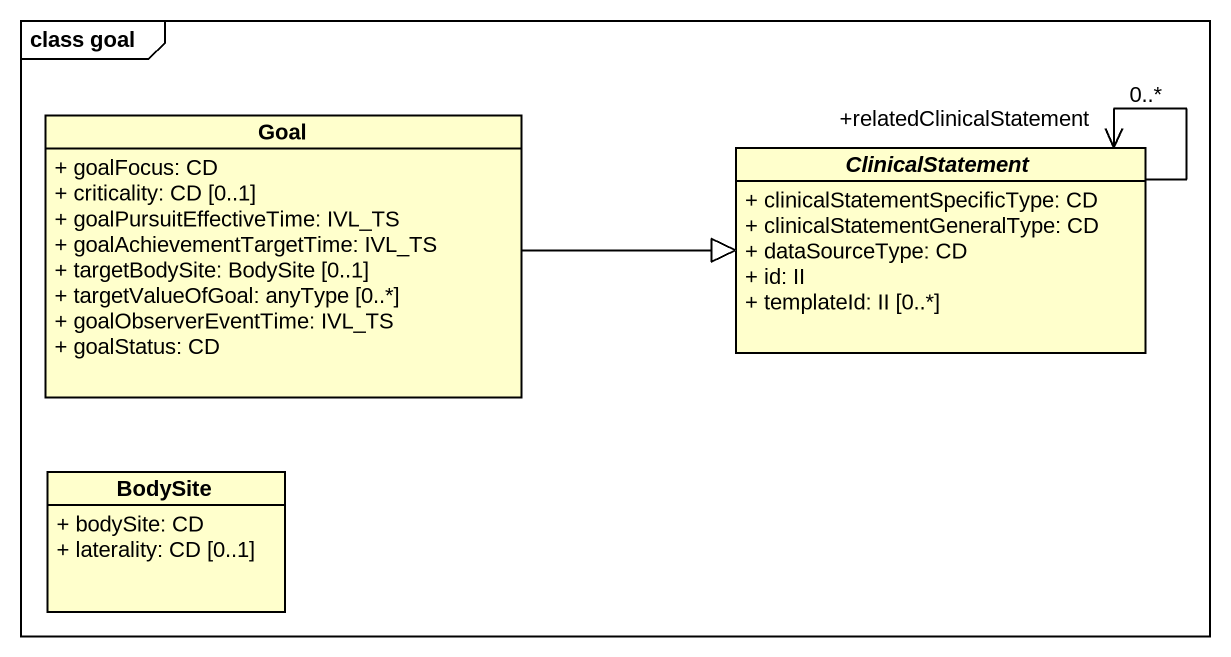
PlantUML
@startuml
mainframe class goal
hide circle
hide empty members
skinparam classAttributeIconSize 0
class Goal {
  + goalFocus: CD
  + criticality: CD [0..1]
  + goalPursuitEffectiveTime: IVL_TS
  + goalAchievementTargetTime: IVL_TS
  + targetBodySite: BodySite [0..1]
  + targetValueOfGoal: anyType [0..*]
  + goalObserverEventTime: IVL_TS
  + goalStatus: CD
}
abstract class ClinicalStatement {
  + clinicalStatementSpecificType: CD
  + clinicalStatementGeneralType: CD
  + dataSourceType: CD
  + id: II
  + templateId: II [0..*]
}
class BodySite {
  + bodySite: CD
  + laterality: CD [0..1]
}
Goal -right-|> ClinicalStatement
ClinicalStatement --> "+relatedClinicalStatement\n0..*" ClinicalStatement
@enduml
